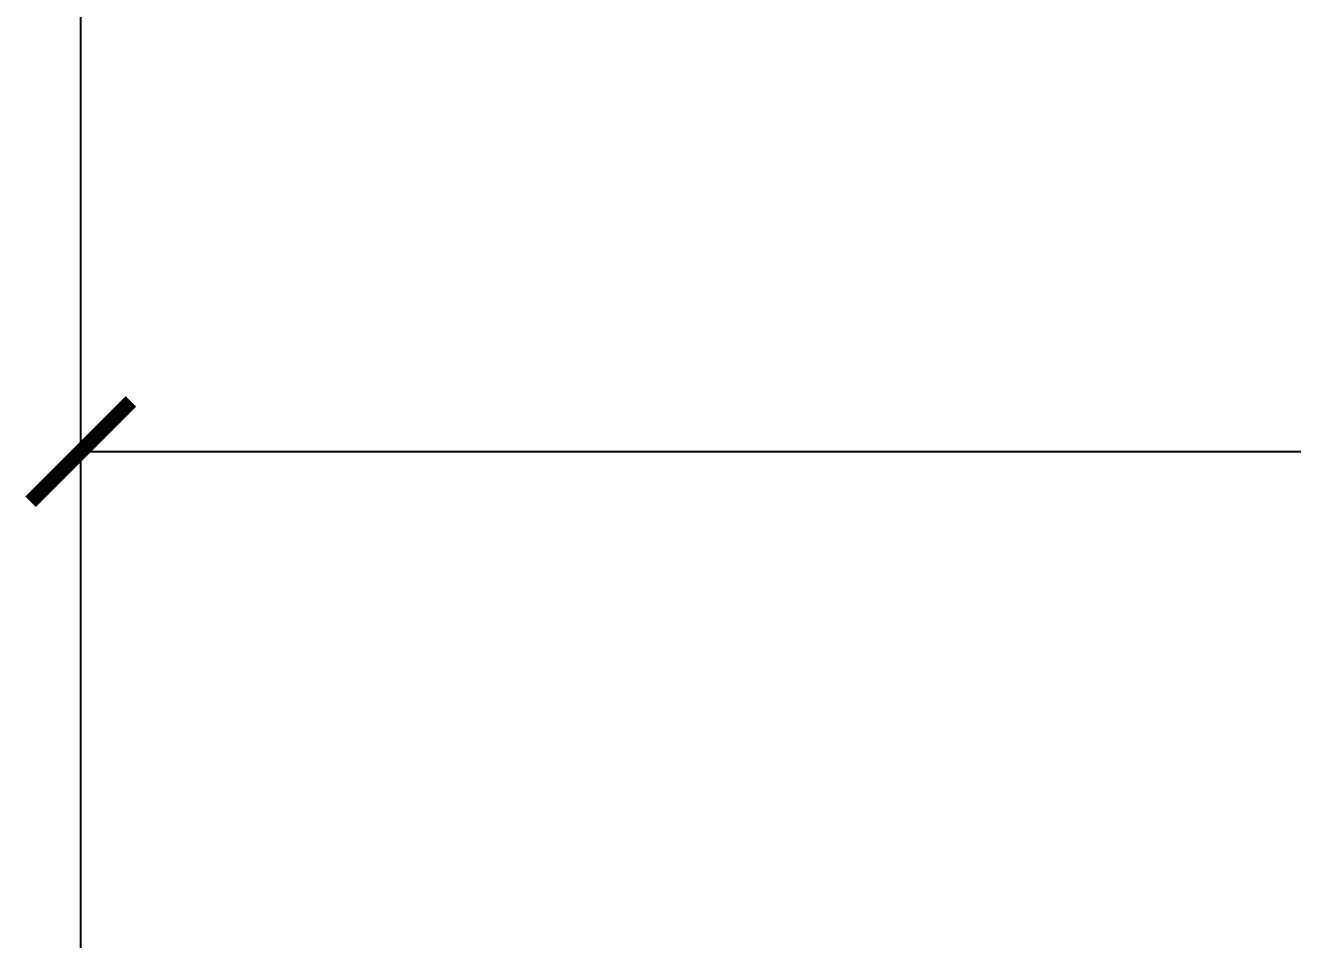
# Model space of a CAD drawing. Header units: millimetres. Extents: x -962 to 79815, y -55582 to 115780.
# Drawn here: x 3932 to 6365, y 106381 to 108136 of the extents above; entities that cross this region are included whole.
import ezdxf

# ---------------------------------------------------------------- set-up
doc = ezdxf.new("R2010")
doc.units = ezdxf.units.MM
doc.layers.add('01-Dimension', color=4, linetype='Continuous')
doc.styles.add('GreenexSolar', font='gbeitc.shx', dxfattribs={"width": 0.8, "height": 576.9771428571429})
doc.dimstyles.new('GreenexSolar', dxfattribs={"dimtxt": 3, "dimasz": 1, "dimexe": 0.18, "dimexo": 0.0625, "dimgap": 0.09, "dimtad": 1, "dimtih": 1, "dimtoh": 1, "dimdec": 0, "dimzin": 0, "dimdsep": 46, "dimtxsty": 'GreenexSolar', "dimblk": 'ARCHTICK', "dimcen": 0.09, "dimclrd": 4, "dimclre": 4, "dimclrt": 3, "dimadec": 0, "dimazin": 0, "dimtfac": 1, "dimtdec": 4, "dimtofl": 0, "dimtmove": 0, "dimatfit": 3, "dimfxl": 1, "dimtolj": 1, "dimtzin": 0, "dimarcsym": 0})

# ---------------------------------------------------------------- blocks, each defined once
blk = doc.blocks.new('_ArchTick')
at = {"color": 0, "linetype": 'ByBlock', "const_width": 0.15}
blk.add_lwpolyline([(-0.5, -0.5), (0.5, 0.5)], dxfattribs=at)
blk = doc.blocks.new('*D396')
at = {"layer": '01-Dimension', "color": 4, "lineweight": -2, "transparency": 16777216}
for p, q in [((4038.84, 106175.8146428571), (4038.84, 107352.3672)), ((11182.84, 106175.8146428571), (11182.84, 107352.3672)), ((4038.84, 107317.7485714286), (11182.84, 107317.7485714286))]:
    blk.add_line(p, q, dxfattribs=at)
at = {"layer": 'Defpoints', "color": 0, "transparency": 16777216}
for p in [(11182.84, 107317.7485714286), (4038.84, 106163.7942857143), (11182.84, 106163.7942857143)]:
    blk.add_point(p, dxfattribs=at)
at = {"layer": '01-Dimension', "color": 4, "lineweight": -2, "transparency": 16777216, "xscale": 192.3257142857143, "yscale": 192.3257142857143, "zscale": 192.3257142857143, "rotation": 180}
blk.add_blockref('_ArchTick', (4038.84, 107317.7485714286), dxfattribs=at)
at = {"layer": '01-Dimension', "color": 4, "lineweight": -2, "transparency": 16777216, "xscale": 192.3257142857143, "yscale": 192.3257142857143, "zscale": 192.3257142857143}
blk.add_blockref('_ArchTick', (11182.84, 107317.7485714286), dxfattribs=at)
at = {"layer": '01-Dimension', "color": 3, "transparency": 16777216, "insert": (7610.84, 107623.5464571429), "char_height": 576.9771428571429, "attachment_point": 5, "style": 'GreenexSolar'}
blk.add_mtext('\\A1;7144', dxfattribs=at)
blk = doc.blocks.new('*D403')
at = {"layer": '01-Dimension', "color": 4, "lineweight": -2, "transparency": 16777216}
for p, q in [((4038.84, 106175.8146428571), (4038.84, 108506.3214857143)), ((65482.84, 106175.8146428571), (65482.84, 108506.3214857143)), ((4038.84, 108471.7028571429), (65482.84, 108471.7028571429))]:
    blk.add_line(p, q, dxfattribs=at)
at = {"layer": 'Defpoints', "color": 0, "transparency": 16777216}
for p in [(65482.84, 108471.7028571429), (4038.84, 106163.7942857143), (65482.84, 106163.7942857143)]:
    blk.add_point(p, dxfattribs=at)
at = {"layer": '01-Dimension', "color": 4, "lineweight": -2, "transparency": 16777216, "xscale": 192.3257142857143, "yscale": 192.3257142857143, "zscale": 192.3257142857143, "rotation": 180}
blk.add_blockref('_ArchTick', (4038.84, 108471.7028571429), dxfattribs=at)
at = {"layer": '01-Dimension', "color": 4, "lineweight": -2, "transparency": 16777216, "xscale": 192.3257142857143, "yscale": 192.3257142857143, "zscale": 192.3257142857143}
blk.add_blockref('_ArchTick', (65482.84, 108471.7028571429), dxfattribs=at)
at = {"layer": '01-Dimension', "color": 3, "transparency": 16777216, "insert": (34760.84, 108777.5007428572), "char_height": 576.9771428571429, "attachment_point": 5, "style": 'GreenexSolar'}
blk.add_mtext('\\A1;61444', dxfattribs=at)

msp = doc.modelspace()

# ---------------------------------------------------------------- dimensions: what is measured, and where the dimension line sits
at = {"layer": '01-Dimension'}
for base, p2, picture, middle in [((65482.84, 108471.7028571429), (65482.84, 106163.7942857143), '*D403', (34760.84, 108777.5007428572)), ((11182.84, 107317.7485714286), (11182.84, 106163.7942857143), '*D396', (7610.84, 107623.5464571429))]:
    dim = msp.add_linear_dim(base=base, p1=(4038.84, 106163.7942857143), p2=p2, dimstyle='GreenexSolar', override={"dimscale": 192.3257142857143}, dxfattribs=at)
    dim.commit()
    dim.dimension.update_dxf_attribs({"geometry": picture, "text_midpoint": middle})

doc.saveas('drawing.dxf')
